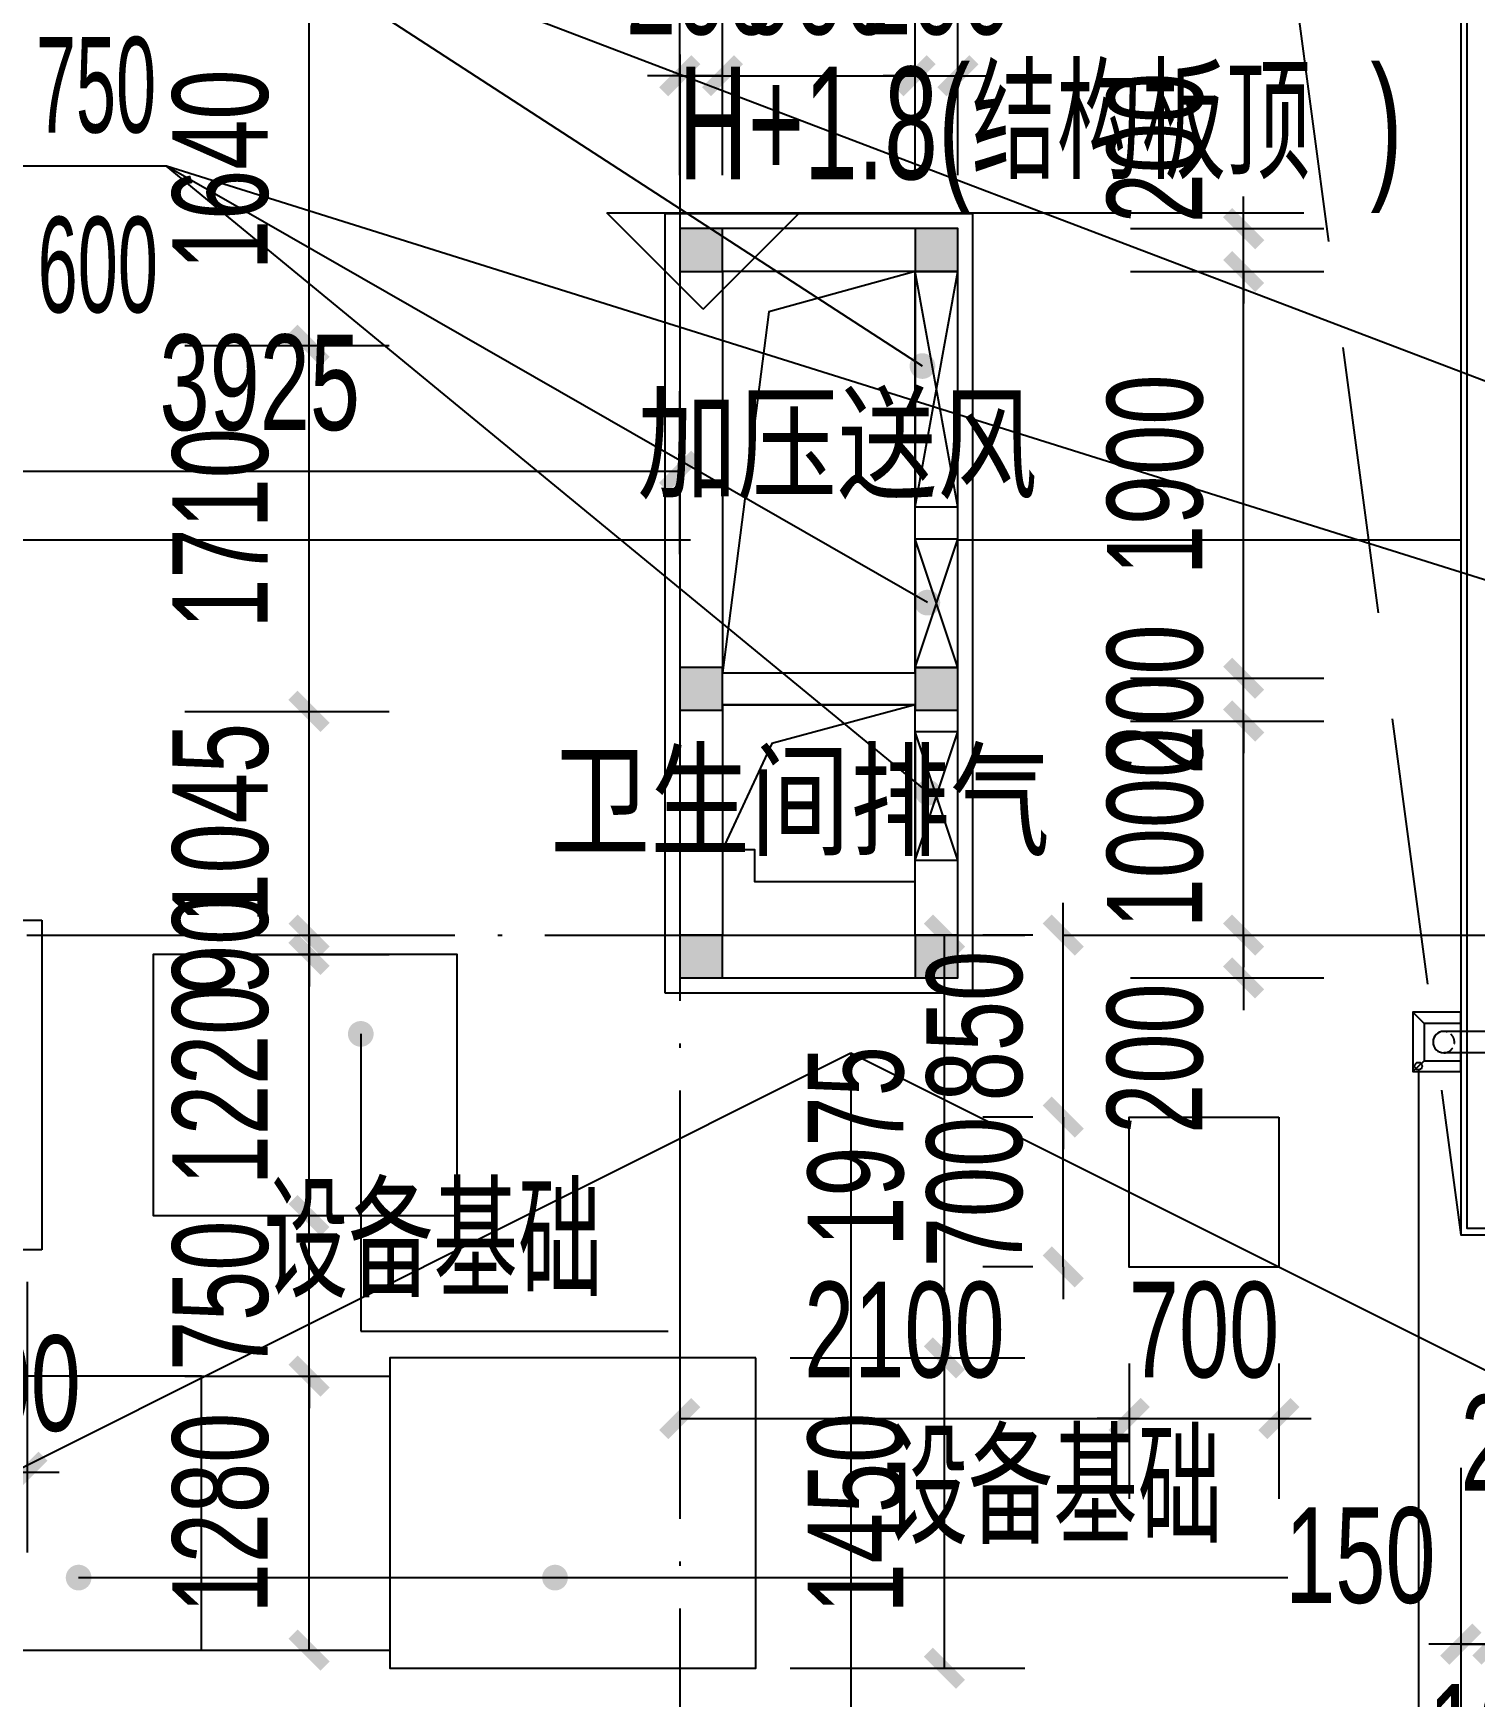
# Model space of a CAD drawing. Extents: x -409435 to 356702, y -107829 to 330904.
# Drawn here: x 29379 to 36115, y 271442 to 279213 of the extents above; entities that cross this region are included whole.
import ezdxf
from ezdxf.xclip import XClip

# ---------------------------------------------------------------- set-up
doc = ezdxf.new("R2010")
doc.units = 0
doc.header["$LTSCALE"] = 1000
doc.header["$MEASUREMENT"] = 0
doc.header["$XCLIPFRAME"] = 0
for name, pattern in [('104-14# 核心筒$0$DOTE', [2.42, 2, -0.2, 0.02, -0.2]), ('X-104 14#平面$0$$0$DASH', [0.35, 0.25, -0.1]), ('X-104 14#平面$0$DASH', [0.35, 0.25, -0.1])]:
    doc.linetypes.add(name, pattern=pattern)
for name, color, linetype in [('01-标注_尺寸', 124, 'Continuous'), ('01-标注_符号', 200, 'Continuous'), ('02-TEXT_标注', 130, 'Continuous'), ('104-14# 核心筒$0$A_AXIS-轴线', 36, '104-14# 核心筒$0$DOTE'), ('PUB_HATCH', 8, 'Continuous'), ('X-104 14#平面$0$01-标注_标高', 200, 'Continuous'), ('X-104 14#平面$0$02-TEXT_标注', 130, 'Continuous'), ('X-104 14#平面$0$A-C_玻璃幕墙', 140, 'Continuous'), ('X-104 14#平面$0$A-O_分水线', 127, 'Continuous'), ('X-104 14#平面$0$A-O_散水', 134, 'Continuous'), ('X-104 14#平面$0$A-SUR_保温', 222, 'Continuous'), ('X-104 14#平面$0$A-TECH_暖通', 6, 'Continuous'), ('X-104 14#平面$0$A_STR-砌块墙', 121, 'Continuous'), ('X-104 14#平面$0$A_STR-砼柱', 51, 'Continuous'), ('X-104 14#平面$0$DUCT-新风管立管', 3, 'Continuous'), ('X-104 14#平面$0$图例', 7, 'Continuous')]:
    doc.layers.add(name, color=color, linetype=linetype)
doc.styles.add('_TCH_DIM', font='ros.shx', dxfattribs={"width": 0.8, "height": 2, "bigfont": 'jd.shx'})
doc.styles.add('_TCH_DIM_T3', font='ros.shx', dxfattribs={"width": 0.705882, "bigfont": 'jd.shx'})
doc.styles.add('X-104 14#平面$0$_TCH_DIM', font='ros.shx', dxfattribs={"width": 0.8, "bigfont": 'jd.shx'})
doc.styles.add('X-104 14#平面$0$Standard', font='STXIHEI_0.TTF', dxfattribs={"width": 0.8})
doc.dimstyles.new('_TCH_ARCH&&150', dxfattribs={"dimtxt": 446.25, "dimasz": 150, "dimexe": 375, "dimexo": 450, "dimgap": 189.375, "dimtad": 1, "dimdec": 0, "dimzin": 0, "dimdsep": 46, "dimtxsty": '_TCH_DIM_T3', "dimblk": 'ARCHTICK', "dimcen": 0.09, "dimclrt": 7, "dimazin": 2, "dimtfac": 1, "dimtdec": 0, "dimtix": 1, "dimtmove": 2, "dimatfit": 3, "dimfxl": 0, "dimtolj": 1, "dimtzin": 0, "dimarcsym": 0})

# ---------------------------------------------------------------- blocks, each defined once
blk = doc.blocks.new('104-14# 核心筒')
at = {"layer": '104-14# 核心筒$0$A_AXIS-轴线'}
for p, q in [((32400, 317833.6), (32400, 259754.9)), ((-9370.1, 275000), (120259.9, 275000))]:
    blk.add_line(p, q, dxfattribs=at)
blk = doc.blocks.new('X-104 14#平面$0$0000')
for p, q in [((-12925, 7816.9), (-8950, 7816.9)), ((-7700, 7816.9), (-5350, 7816.9)), ((-17100, 971.2), (-8200, 5421.2)), ((-8200, 5421.2), (700, 971.2))]:
    blk.add_line(p, q)
blk.add_lwpolyline([(-8200, 5421.2), (-8200, 56.9)])
blk = doc.blocks.new('X-104 14#平面$0$A$C6C68079C')
at = {"layer": 'X-104 14#平面$0$图例'}
for p, q in [((91.3, 87.2), (145.1, 140.7)), ((91.3, -87.2), (145.1, -137.1))]:
    blk.add_line(p, q, dxfattribs=at)
for points in [[(-80, -137.1), (-80, 140.7), (145.1, 140.7), (145.1, -137.1)], [(-80, -87.2), (-80, 87.2), (91.3, 87.2), (91.3, -87.2)]]:
    blk.add_lwpolyline(points, close=True, dxfattribs=at)
blk = doc.blocks.new('*U421')
blk.add_lwpolyline([(200, 0), (200, 600), (0, 600), (0, 0), (200, 0), (0, 600), (0, 0), (200, 600)])
blk = doc.blocks.new('*U431')
blk.add_lwpolyline([(200, 0), (200, 1100), (0, 1100), (0, 0), (200, 0), (0, 1100), (0, 0), (200, 1100)])
blk = doc.blocks.new('_FZH')
blk.add_lwpolyline([(-0.5, -0.5), (0.5, -0.5), (0.5, 0.5), (-0.5, 0.5)], close=True)
at = {"layer": 'PUB_HATCH'}
blk.add_solid([(-0.5, -0.5), (0.5, -0.5), (-0.5, 0.5), (0.5, 0.5)], dxfattribs=at)
blk = doc.blocks.new('X-104 14#平面')
at = {"layer": 'X-104 14#平面$0$01-标注_标高'}
for p, q in [((32509.8, 277923.6), (32059.8, 278373.6)), ((32059.8, 278373.6), (35315.8, 278373.6)), ((32509.8, 277923.6), (32959.8, 278373.6))]:
    blk.add_line(p, q, dxfattribs=at)
at = {"layer": 'X-104 14#平面$0$02-TEXT_标注', "linetype": 'X-104 14#平面$0$DASH', "ltscale": 5}
blk.add_lwpolyline([(32957.5, 296825.9), (36050, 273600)], dxfattribs=at)
at = {"layer": 'X-104 14#平面$0$A-C_玻璃幕墙'}
blk.add_lwpolyline([(40530, 273850), (40500, 273850), (40500, 273600), (41850, 273600), (41850, 281450), (36050, 281450), (36050, 273600), (37300, 273600), (37300, 273850), (37270, 273850), (37270, 273630), (36080, 273630), (36080, 281420), (41820, 281420), (41820, 273630), (40530, 273630)], close=True, dxfattribs=at)
at = {"layer": 'X-104 14#平面$0$A-O_分水线'}
for p, q in [((36600, 274550), (35970, 274550)), ((36600, 274450), (35970, 274450))]:
    blk.add_line(p, q, dxfattribs=at)
blk.add_arc((35970, 274500), 50, 90, 270, dxfattribs=at)
at = {"layer": 'X-104 14#平面$0$A-O_分水线', "linetype": 'X-104 14#平面$0$$0$DASH', "ltscale": 0.2}
blk.add_arc((35970, 274500), 50, 270, 90, dxfattribs=at)
at = {"layer": 'X-104 14#平面$0$A-O_散水'}
for points in [[(31360, 273690), (31360, 274910), (29940, 274910), (29940, 273690)], [(35200.1, 274149), (35200.1, 273448.9), (34500, 273448.9), (34500, 274149)], [(32755, 273025), (31045, 273025), (31045, 271575), (32755, 271575)], [(30165, 271660), (30165, 272940), (28655, 272940), (28655, 271660)]]:
    blk.add_lwpolyline(points, close=True, dxfattribs=at)
at = {"layer": 'X-104 14#平面$0$A-SUR_保温'}
for p, q in [((33770, 278370), (32330, 278370)), ((32330, 278370), (32330, 276125)), ((33770, 276125), (33770, 278370)), ((32330, 276125), (32330, 274730)), ((33770, 274730), (33770, 276125)), ((26445.3, 275070), (29420, 275070)), ((29420, 275070), (29420, 273530)), ((32330, 274730), (33770, 274730)), ((29420, 273530), (26445.3, 273530))]:
    blk.add_line(p, q, dxfattribs=at)
at = {"layer": 'X-104 14#平面$0$A_STR-砌块墙'}
for p, q in [((33500, 278300), (32600, 278300)), ((32400, 278100), (32400, 276250)), ((33500, 278100), (32600, 278100)), ((32600, 278100), (32600, 276250)), ((33500, 276250), (33500, 278100)), ((33700, 276250), (33700, 278100)), ((32600, 276225), (33500, 276225)), ((32400, 276050), (32400, 275000)), ((32600, 276075), (33500, 276075)), ((32600, 276050), (32600, 275000)), ((33500, 275000), (33500, 276050)), ((33700, 275000), (33700, 276050)), ((32600, 275000), (33500, 275000)), ((32600, 274800), (33500, 274800))]:
    blk.add_line(p, q, dxfattribs=at)
at = {"layer": 'X-104 14#平面$0$DUCT-新风管立管'}
for points in [[(33500, 278100), (32600, 278100), (32600, 276225), (33500, 276225), (33500, 278100), (32816.4, 277911), (32600, 276225)], [(33500, 276075), (32600, 276075), (32600, 275400), (32750, 275400), (32750, 275250), (33500, 275250), (33500, 276075), (32829.9, 275895.4), (32600, 275400)]]:
    blk.add_lwpolyline(points, dxfattribs=at)
ref = blk.add_blockref('104-14# 核心筒', (0, 0))
XClip(ref).set_block_clipping_path([(-38664.3623821461, -25500), (139216.5485069363, 330900)])
at = {"color": 5, "xscale": -1}
blk.add_blockref('X-104 14#平面$0$A$C6C68079C', (35970, 274500), dxfattribs=at)
at = {"layer": 'X-104 14#平面$0$A-O_分水线'}
blk.add_blockref('X-104 14#平面$0$0000', (41400, 269028.8), dxfattribs=at)
at = {"layer": 'X-104 14#平面$0$A-TECH_暖通'}
for name, p in [('*U431', (33500, 277000)), ('*U421', (33500, 276250)), ('*U421', (33500, 275350))]:
    blk.add_blockref(name, p, dxfattribs=at)
at = {"layer": 'X-104 14#平面$0$A_STR-砼柱', "xscale": 200, "yscale": 200, "zscale": 200}
for p in [(32500, 278200, 3000), (33600, 278200, 3000), (32500, 276150, 3000), (33600, 276150, 3000), (32500, 274900, 3000), (33600, 274900, 3000)]:
    blk.add_blockref('_FZH', p, dxfattribs=at)
at = {"layer": 'X-104 14#平面$0$02-TEXT_标注'}
for s, height, style, width, p in [('H+1.8', 525, 'X-104 14#平面$0$_TCH_DIM', 0.64, (32394.2, 278531.1)), ('(', 525, 'X-104 14#平面$0$_TCH_DIM', 0.64, (33608.4, 278531.1)), ('结构板顶', 520.93, 'X-104 14#平面$0$_TCH_DIM', 0.8, (33765.2, 278531.1)), (')', 525, 'X-104 14#平面$0$_TCH_DIM', 0.64, (35627.5, 278531.1)), ('加压送风', 428.14, 'X-104 14#平面$0$Standard', 0.8, (32201.7, 277082.3)), ('卫生间排气', 428.14, 'X-104 14#平面$0$Standard', 0.8, (31794.9, 275415.7))]:
    blk.add_text(s, height=height, dxfattribs=dict(at, style=style, width=width)).set_placement(p)
blk = doc.blocks.new('_ArchTick')
at = {"color": 0, "linetype": 'ByBlock', "const_width": 0.4}
blk.add_lwpolyline([(-0.5, -0.5), (0.5, 0.5)], dxfattribs=at)
blk = doc.blocks.new('*D839')
at = {"layer": '01-标注_尺寸', "color": 0, "lineweight": -2, "transparency": 16777216}
for p, q in [((36300, 272511.5), (36300, 271312.9)), ((36500, 272511.5), (36500, 271312.9)), ((36300, 271687.9), (36150, 271687.9)), ((36300, 271687.9), (36500, 271687.9)), ((36500, 271687.9), (36650, 271687.9))]:
    blk.add_line(p, q, dxfattribs=at)
at = {"layer": 'Defpoints', "color": 0, "transparency": 16777216}
for p in [(36300, 272961.5), (36500, 272961.5), (36500, 271687.9)]:
    blk.add_point(p, dxfattribs=at)
at = {"layer": '01-标注_尺寸', "color": 0, "lineweight": -2, "transparency": 16777216, "xscale": 150, "yscale": 150, "zscale": 150}
blk.add_blockref('_ArchTick', (36300, 271687.9), dxfattribs=at)
at = {"layer": '01-标注_尺寸', "color": 0, "lineweight": -2, "transparency": 16777216, "xscale": 150, "yscale": 150, "zscale": 150, "rotation": 180}
blk.add_blockref('_ArchTick', (36500, 271687.9), dxfattribs=at)
at = {"layer": '01-标注_尺寸', "color": 7, "transparency": 16777216, "insert": (36400, 272625.4), "char_height": 446.25, "attachment_point": 5, "style": '_TCH_DIM_T3'}
blk.add_mtext('\\A1;200', dxfattribs=at)
blk = doc.blocks.new('*D840')
at = {"layer": '01-标注_尺寸', "color": 0, "lineweight": -2, "transparency": 16777216}
for p, q in [((36200, 272511.5), (36200, 271312.9)), ((36300, 272511.5), (36300, 271312.9)), ((36200, 271687.9), (36050, 271687.9)), ((36200, 271687.9), (36300, 271687.9)), ((36300, 271687.9), (36450, 271687.9))]:
    blk.add_line(p, q, dxfattribs=at)
at = {"layer": 'Defpoints', "color": 0, "transparency": 16777216}
for p in [(36200, 272961.5), (36300, 272961.5), (36300, 271687.9)]:
    blk.add_point(p, dxfattribs=at)
at = {"layer": '01-标注_尺寸', "color": 0, "lineweight": -2, "transparency": 16777216, "xscale": 150, "yscale": 150, "zscale": 150}
blk.add_blockref('_ArchTick', (36200, 271687.9), dxfattribs=at)
at = {"layer": '01-标注_尺寸', "color": 0, "lineweight": -2, "transparency": 16777216, "xscale": 150, "yscale": 150, "zscale": 150, "rotation": 180}
blk.add_blockref('_ArchTick', (36300, 271687.9), dxfattribs=at)
at = {"layer": '01-标注_尺寸', "color": 7, "transparency": 16777216, "insert": (36250, 271275.4), "char_height": 446.25, "attachment_point": 5, "style": '_TCH_DIM_T3'}
blk.add_mtext('\\A1;100', dxfattribs=at)
blk = doc.blocks.new('*D841')
at = {"layer": '01-标注_尺寸', "color": 0, "lineweight": -2, "transparency": 16777216}
for p, q in [((36050, 272511.5), (36050, 271312.9)), ((36200, 272511.5), (36200, 271312.9)), ((36050, 271687.9), (35900, 271687.9)), ((36050, 271687.9), (36200, 271687.9)), ((36200, 271687.9), (36350, 271687.9))]:
    blk.add_line(p, q, dxfattribs=at)
at = {"layer": 'Defpoints', "color": 0, "transparency": 16777216}
for p in [(36050, 272961.5), (36200, 272961.5), (36200, 271687.9)]:
    blk.add_point(p, dxfattribs=at)
at = {"layer": '01-标注_尺寸', "color": 0, "lineweight": -2, "transparency": 16777216, "xscale": 150, "yscale": 150, "zscale": 150}
blk.add_blockref('_ArchTick', (36050, 271687.9), dxfattribs=at)
at = {"layer": '01-标注_尺寸', "color": 0, "lineweight": -2, "transparency": 16777216, "xscale": 150, "yscale": 150, "zscale": 150, "rotation": 180}
blk.add_blockref('_ArchTick', (36200, 271687.9), dxfattribs=at)
at = {"layer": '01-标注_尺寸', "color": 7, "transparency": 16777216, "insert": (35580.2, 272100.4), "char_height": 446.25, "attachment_point": 5, "style": '_TCH_DIM_T3'}
blk.add_mtext('\\A1;150', dxfattribs=at)
blk = doc.blocks.new('*D924')
at = {"layer": '01-标注_尺寸', "color": 0, "lineweight": -2, "transparency": 16777216}
for p, q in [((29150, 273379.7), (29150, 272116.4)), ((29350, 273379.7), (29350, 272116.4)), ((29150, 272491.4), (29000, 272491.4)), ((29150, 272491.4), (29350, 272491.4)), ((29350, 272491.4), (29500, 272491.4))]:
    blk.add_line(p, q, dxfattribs=at)
at = {"layer": 'Defpoints', "color": 0, "transparency": 16777216}
for p in [(29150, 273829.7), (29350, 273829.7), (29350, 272491.4)]:
    blk.add_point(p, dxfattribs=at)
at = {"layer": '01-标注_尺寸', "color": 0, "lineweight": -2, "transparency": 16777216, "xscale": 150, "yscale": 150, "zscale": 150}
blk.add_blockref('_ArchTick', (29150, 272491.4), dxfattribs=at)
at = {"layer": '01-标注_尺寸', "color": 0, "lineweight": -2, "transparency": 16777216, "xscale": 150, "yscale": 150, "zscale": 150, "rotation": 180}
blk.add_blockref('_ArchTick', (29350, 272491.4), dxfattribs=at)
at = {"layer": '01-标注_尺寸', "color": 7, "transparency": 16777216, "insert": (29250, 272903.9), "char_height": 446.25, "attachment_point": 5, "style": '_TCH_DIM_T3'}
blk.add_mtext('\\A1;200', dxfattribs=at)
blk = doc.blocks.new('*D936')
at = {"layer": '01-标注_尺寸', "color": 0, "lineweight": -2, "transparency": 16777216}
for p, q in [((35035, 278300), (35035, 278450)), ((34505.6, 278300), (35410, 278300)), ((35035, 278100), (35035, 278300)), ((34505.6, 278100), (35410, 278100)), ((35035, 278100), (35035, 277950))]:
    blk.add_line(p, q, dxfattribs=at)
at = {"layer": 'Defpoints', "color": 0, "transparency": 16777216}
for p in [(34055.6, 278300), (35035, 278300), (34055.6, 278100)]:
    blk.add_point(p, dxfattribs=at)
at = {"layer": '01-标注_尺寸', "color": 0, "lineweight": -2, "transparency": 16777216, "xscale": 150, "yscale": 150, "zscale": 150}
for p, rotation in [((35035, 278300), 270), ((35035, 278100), 90)]:
    blk.add_blockref('_ArchTick', p, dxfattribs=dict(at, rotation=rotation))
at = {"layer": '01-标注_尺寸', "color": 7, "transparency": 16777216, "insert": (34622.5, 278676.8), "char_height": 446.25, "attachment_point": 5, "rotation": 90, "style": '_TCH_DIM_T3'}
blk.add_mtext('\\A1;200', dxfattribs=at)
blk = doc.blocks.new('*D937')
at = {"layer": '01-标注_尺寸', "color": 0, "lineweight": -2, "transparency": 16777216}
for p, q in [((34505.6, 278100), (35410, 278100)), ((35035, 276200), (35035, 278100)), ((34505.6, 276200), (35410, 276200))]:
    blk.add_line(p, q, dxfattribs=at)
at = {"layer": 'Defpoints', "color": 0, "transparency": 16777216}
for p in [(34055.6, 278100), (35035, 278100), (34055.6, 276200)]:
    blk.add_point(p, dxfattribs=at)
at = {"layer": '01-标注_尺寸', "color": 0, "lineweight": -2, "transparency": 16777216, "xscale": 150, "yscale": 150, "zscale": 150}
for p, rotation in [((35035, 278100), 90), ((35035, 276200), 270)]:
    blk.add_blockref('_ArchTick', p, dxfattribs=dict(at, rotation=rotation))
at = {"layer": '01-标注_尺寸', "color": 7, "transparency": 16777216, "insert": (34622.5, 277150), "char_height": 446.25, "attachment_point": 5, "rotation": 90, "style": '_TCH_DIM_T3'}
blk.add_mtext('\\A1;1900', dxfattribs=at)
blk = doc.blocks.new('*D938')
at = {"layer": '01-标注_尺寸', "color": 0, "lineweight": -2, "transparency": 16777216}
for p, q in [((35035, 276200), (35035, 276350)), ((34505.6, 276200), (35410, 276200)), ((35035, 276000), (35035, 276200)), ((34505.6, 276000), (35410, 276000)), ((35035, 276000), (35035, 275850))]:
    blk.add_line(p, q, dxfattribs=at)
at = {"layer": 'Defpoints', "color": 0, "transparency": 16777216}
for p in [(34055.6, 276200), (35035, 276200), (34055.6, 276000)]:
    blk.add_point(p, dxfattribs=at)
at = {"layer": '01-标注_尺寸', "color": 0, "lineweight": -2, "transparency": 16777216, "xscale": 150, "yscale": 150, "zscale": 150}
for p, rotation in [((35035, 276200), 270), ((35035, 276000), 90)]:
    blk.add_blockref('_ArchTick', p, dxfattribs=dict(at, rotation=rotation))
at = {"layer": '01-标注_尺寸', "color": 7, "transparency": 16777216, "insert": (34622.5, 276100), "char_height": 446.25, "attachment_point": 5, "rotation": 90, "style": '_TCH_DIM_T3'}
blk.add_mtext('\\A1;200', dxfattribs=at)
blk = doc.blocks.new('*D939')
at = {"layer": '01-标注_尺寸', "color": 0, "lineweight": -2, "transparency": 16777216}
for p, q in [((35035, 276000), (35035, 276150)), ((34505.6, 276000), (35410, 276000)), ((35035, 275000), (35035, 276000)), ((34505.6, 275000), (35410, 275000)), ((35035, 275000), (35035, 274850))]:
    blk.add_line(p, q, dxfattribs=at)
at = {"layer": 'Defpoints', "color": 0, "transparency": 16777216}
for p in [(34055.6, 276000), (35035, 276000), (34055.6, 275000)]:
    blk.add_point(p, dxfattribs=at)
at = {"layer": '01-标注_尺寸', "color": 0, "lineweight": -2, "transparency": 16777216, "xscale": 150, "yscale": 150, "zscale": 150}
for p, rotation in [((35035, 276000), 270), ((35035, 275000), 90)]:
    blk.add_blockref('_ArchTick', p, dxfattribs=dict(at, rotation=rotation))
at = {"layer": '01-标注_尺寸', "color": 7, "transparency": 16777216, "insert": (34622.5, 275500), "char_height": 446.25, "attachment_point": 5, "rotation": 90, "style": '_TCH_DIM_T3'}
blk.add_mtext('\\A1;1000', dxfattribs=at)
blk = doc.blocks.new('*D940')
at = {"layer": '01-标注_尺寸', "color": 0, "lineweight": -2, "transparency": 16777216}
for p, q in [((35035, 275000), (35035, 275150)), ((34505.6, 275000), (35410, 275000)), ((35035, 274800), (35035, 275000)), ((34505.6, 274800), (35410, 274800)), ((35035, 274800), (35035, 274650))]:
    blk.add_line(p, q, dxfattribs=at)
at = {"layer": 'Defpoints', "color": 0, "transparency": 16777216}
for p in [(34055.6, 275000), (35035, 275000), (34055.6, 274800)]:
    blk.add_point(p, dxfattribs=at)
at = {"layer": '01-标注_尺寸', "color": 0, "lineweight": -2, "transparency": 16777216, "xscale": 150, "yscale": 150, "zscale": 150}
for p, rotation in [((35035, 275000), 270), ((35035, 274800), 90)]:
    blk.add_blockref('_ArchTick', p, dxfattribs=dict(at, rotation=rotation))
at = {"layer": '01-标注_尺寸', "color": 7, "transparency": 16777216, "insert": (34622.5, 274423.2), "char_height": 446.25, "attachment_point": 5, "rotation": 90, "style": '_TCH_DIM_T3'}
blk.add_mtext('\\A1;200', dxfattribs=at)
blk = doc.blocks.new('*D1962')
at = {"layer": '01-标注_尺寸', "color": 0, "lineweight": -2, "transparency": 16777216}
for p, q in [((30087.3, 272940), (31042.8, 272940)), ((30667.8, 271660), (30667.8, 272940)), ((30087.3, 271660), (31042.8, 271660))]:
    blk.add_line(p, q, dxfattribs=at)
at = {"layer": 'Defpoints', "color": 0, "transparency": 16777216}
for p in [(29637.3, 272940), (30667.8, 272940), (29637.3, 271660)]:
    blk.add_point(p, dxfattribs=at)
at = {"layer": '01-标注_尺寸', "color": 0, "lineweight": -2, "transparency": 16777216, "xscale": 150, "yscale": 150, "zscale": 150}
for p, rotation in [((30667.8, 272940), 90), ((30667.8, 271660), 270)]:
    blk.add_blockref('_ArchTick', p, dxfattribs=dict(at, rotation=rotation))
at = {"layer": '01-标注_尺寸', "color": 7, "transparency": 16777216, "insert": (30255.3, 272300), "char_height": 446.25, "attachment_point": 5, "rotation": 90, "style": '_TCH_DIM_T3'}
blk.add_mtext('\\A1;1280', dxfattribs=at)
blk = doc.blocks.new('*D1963')
at = {"layer": '01-标注_尺寸', "color": 0, "lineweight": -2, "transparency": 16777216}
for p, q in [((30667.8, 273690), (30667.8, 273840)), ((30087.3, 273690), (31042.8, 273690)), ((30667.8, 272940), (30667.8, 273690)), ((30087.3, 272940), (31042.8, 272940)), ((30667.8, 272940), (30667.8, 272790))]:
    blk.add_line(p, q, dxfattribs=at)
at = {"layer": 'Defpoints', "color": 0, "transparency": 16777216}
for p in [(29637.3, 273690), (30667.8, 273690), (29637.3, 272940)]:
    blk.add_point(p, dxfattribs=at)
at = {"layer": '01-标注_尺寸', "color": 0, "lineweight": -2, "transparency": 16777216, "xscale": 150, "yscale": 150, "zscale": 150}
for p, rotation in [((30667.8, 273690), 270), ((30667.8, 272940), 90)]:
    blk.add_blockref('_ArchTick', p, dxfattribs=dict(at, rotation=rotation))
at = {"layer": '01-标注_尺寸', "color": 7, "transparency": 16777216, "insert": (30255.3, 273315), "char_height": 446.25, "attachment_point": 5, "rotation": 90, "style": '_TCH_DIM_T3'}
blk.add_mtext('\\A1;750', dxfattribs=at)
blk = doc.blocks.new('*D1964')
at = {"layer": '01-标注_尺寸', "color": 0, "lineweight": -2, "transparency": 16777216}
for p, q in [((30087.3, 274910), (31042.8, 274910)), ((30667.8, 273690), (30667.8, 274910)), ((30087.3, 273690), (31042.8, 273690))]:
    blk.add_line(p, q, dxfattribs=at)
at = {"layer": 'Defpoints', "color": 0, "transparency": 16777216}
for p in [(29637.3, 274910), (30667.8, 274910), (29637.3, 273690)]:
    blk.add_point(p, dxfattribs=at)
at = {"layer": '01-标注_尺寸', "color": 0, "lineweight": -2, "transparency": 16777216, "xscale": 150, "yscale": 150, "zscale": 150}
for p, rotation in [((30667.8, 274910), 90), ((30667.8, 273690), 270)]:
    blk.add_blockref('_ArchTick', p, dxfattribs=dict(at, rotation=rotation))
at = {"layer": '01-标注_尺寸', "color": 7, "transparency": 16777216, "insert": (30255.3, 274300), "char_height": 446.25, "attachment_point": 5, "rotation": 90, "style": '_TCH_DIM_T3'}
blk.add_mtext('\\A1;1220', dxfattribs=at)
blk = doc.blocks.new('*D1965')
at = {"layer": '01-标注_尺寸', "color": 0, "lineweight": -2, "transparency": 16777216}
for p, q in [((30667.8, 275000), (30667.8, 275150)), ((30087.3, 275000), (31042.8, 275000)), ((30667.8, 274910), (30667.8, 275000)), ((30087.3, 274910), (31042.8, 274910)), ((30667.8, 274910), (30667.8, 274760))]:
    blk.add_line(p, q, dxfattribs=at)
at = {"layer": 'Defpoints', "color": 0, "transparency": 16777216}
for p in [(29637.3, 275000), (30667.8, 275000), (29637.3, 274910)]:
    blk.add_point(p, dxfattribs=at)
at = {"layer": '01-标注_尺寸', "color": 0, "lineweight": -2, "transparency": 16777216, "xscale": 150, "yscale": 150, "zscale": 150}
for p, rotation in [((30667.8, 275000), 270), ((30667.8, 274910), 90)]:
    blk.add_blockref('_ArchTick', p, dxfattribs=dict(at, rotation=rotation))
at = {"layer": '01-标注_尺寸', "color": 7, "transparency": 16777216, "insert": (30255.3, 274955), "char_height": 446.25, "attachment_point": 5, "rotation": 90, "style": '_TCH_DIM_T3'}
blk.add_mtext('\\A1;90', dxfattribs=at)
blk = doc.blocks.new('*D1966')
at = {"layer": '01-标注_尺寸', "color": 0, "lineweight": -2, "transparency": 16777216}
for p, q in [((30667.8, 276045), (30667.8, 276195)), ((30087.3, 276045), (31042.8, 276045)), ((30667.8, 275000), (30667.8, 276045)), ((30087.3, 275000), (31042.8, 275000)), ((30667.8, 275000), (30667.8, 274850))]:
    blk.add_line(p, q, dxfattribs=at)
at = {"layer": 'Defpoints', "color": 0, "transparency": 16777216}
for p in [(29637.3, 276045), (30667.8, 276045), (29637.3, 275000)]:
    blk.add_point(p, dxfattribs=at)
at = {"layer": '01-标注_尺寸', "color": 0, "lineweight": -2, "transparency": 16777216, "xscale": 150, "yscale": 150, "zscale": 150}
for p, rotation in [((30667.8, 276045), 270), ((30667.8, 275000), 90)]:
    blk.add_blockref('_ArchTick', p, dxfattribs=dict(at, rotation=rotation))
at = {"layer": '01-标注_尺寸', "color": 7, "transparency": 16777216, "insert": (30255.3, 275522.5), "char_height": 446.25, "attachment_point": 5, "rotation": 90, "style": '_TCH_DIM_T3'}
blk.add_mtext('\\A1;1045', dxfattribs=at)
blk = doc.blocks.new('*D1967')
at = {"layer": '01-标注_尺寸', "color": 0, "lineweight": -2, "transparency": 16777216}
for p, q in [((30087.3, 277755), (31042.8, 277755)), ((30667.8, 276045), (30667.8, 277755)), ((30087.3, 276045), (31042.8, 276045))]:
    blk.add_line(p, q, dxfattribs=at)
at = {"layer": 'Defpoints', "color": 0, "transparency": 16777216}
for p in [(29637.3, 277755), (30667.8, 277755), (29637.3, 276045)]:
    blk.add_point(p, dxfattribs=at)
at = {"layer": '01-标注_尺寸', "color": 0, "lineweight": -2, "transparency": 16777216, "xscale": 150, "yscale": 150, "zscale": 150}
for p, rotation in [((30667.8, 277755), 90), ((30667.8, 276045), 270)]:
    blk.add_blockref('_ArchTick', p, dxfattribs=dict(at, rotation=rotation))
at = {"layer": '01-标注_尺寸', "color": 7, "transparency": 16777216, "insert": (30255.3, 276900), "char_height": 446.25, "attachment_point": 5, "rotation": 90, "style": '_TCH_DIM_T3'}
blk.add_mtext('\\A1;1710', dxfattribs=at)
blk = doc.blocks.new('*D1968')
at = {"layer": '01-标注_尺寸', "color": 0, "lineweight": -2, "transparency": 16777216}
for p, q in [((30087.3, 279395), (31042.8, 279395)), ((30667.8, 277755), (30667.8, 279395)), ((30087.3, 277755), (31042.8, 277755))]:
    blk.add_line(p, q, dxfattribs=at)
at = {"layer": 'Defpoints', "color": 0, "transparency": 16777216}
for p in [(29637.3, 279395), (30667.8, 279395), (29637.3, 277755)]:
    blk.add_point(p, dxfattribs=at)
at = {"layer": '01-标注_尺寸', "color": 0, "lineweight": -2, "transparency": 16777216, "xscale": 150, "yscale": 150, "zscale": 150}
for p, rotation in [((30667.8, 279395), 90), ((30667.8, 277755), 270)]:
    blk.add_blockref('_ArchTick', p, dxfattribs=dict(at, rotation=rotation))
at = {"layer": '01-标注_尺寸', "color": 7, "transparency": 16777216, "insert": (30255.3, 278575), "char_height": 446.25, "attachment_point": 5, "rotation": 90, "style": '_TCH_DIM_T3'}
blk.add_mtext('\\A1;1640', dxfattribs=at)
blk = doc.blocks.new('*D1977')
at = {"layer": '01-标注_尺寸', "color": 0, "lineweight": -2, "transparency": 16777216}
for p, q in [((28475, 276779.6), (28475, 277541.6)), ((32400, 276779.6), (32400, 277541.6)), ((28475, 277166.6), (32400, 277166.6))]:
    blk.add_line(p, q, dxfattribs=at)
at = {"layer": 'Defpoints', "color": 0, "transparency": 16777216}
for p in [(32400, 277166.6), (28475, 276329.6), (32400, 276329.6)]:
    blk.add_point(p, dxfattribs=at)
at = {"layer": '01-标注_尺寸', "color": 0, "lineweight": -2, "transparency": 16777216, "xscale": 150, "yscale": 150, "zscale": 150, "rotation": 180}
blk.add_blockref('_ArchTick', (28475, 277166.6), dxfattribs=at)
at = {"layer": '01-标注_尺寸', "color": 0, "lineweight": -2, "transparency": 16777216, "xscale": 150, "yscale": 150, "zscale": 150}
blk.add_blockref('_ArchTick', (32400, 277166.6), dxfattribs=at)
at = {"layer": '01-标注_尺寸', "color": 7, "transparency": 16777216, "insert": (30437.5, 277579.1), "char_height": 446.25, "attachment_point": 5, "style": '_TCH_DIM_T3'}
blk.add_mtext('\\A1;3925', dxfattribs=at)
blk = doc.blocks.new('*D1992')
at = {"layer": '01-标注_尺寸', "color": 0, "lineweight": -2, "transparency": 16777216}
for p, q in [((32916.4, 273025), (34012.1, 273025)), ((33637.1, 271575), (33637.1, 273025)), ((32916.4, 271575), (34012.1, 271575))]:
    blk.add_line(p, q, dxfattribs=at)
at = {"layer": 'Defpoints', "color": 0, "transparency": 16777216}
for p in [(32466.4, 273025), (33637.1, 273025), (32466.4, 271575)]:
    blk.add_point(p, dxfattribs=at)
at = {"layer": '01-标注_尺寸', "color": 0, "lineweight": -2, "transparency": 16777216, "xscale": 150, "yscale": 150, "zscale": 150}
for p, rotation in [((33637.1, 273025), 90), ((33637.1, 271575), 270)]:
    blk.add_blockref('_ArchTick', p, dxfattribs=dict(at, rotation=rotation))
at = {"layer": '01-标注_尺寸', "color": 7, "transparency": 16777216, "insert": (33224.6, 272300), "char_height": 446.25, "attachment_point": 5, "rotation": 90, "style": '_TCH_DIM_T3'}
blk.add_mtext('\\A1;1450', dxfattribs=at)
blk = doc.blocks.new('*D1993')
at = {"layer": '01-标注_尺寸', "color": 0, "lineweight": -2, "transparency": 16777216}
for p, q in [((32916.4, 275000), (34012.1, 275000)), ((33637.1, 273025), (33637.1, 275000)), ((32916.4, 273025), (34012.1, 273025))]:
    blk.add_line(p, q, dxfattribs=at)
at = {"layer": 'Defpoints', "color": 0, "transparency": 16777216}
for p in [(32466.4, 275000), (33637.1, 275000), (32466.4, 273025)]:
    blk.add_point(p, dxfattribs=at)
at = {"layer": '01-标注_尺寸', "color": 0, "lineweight": -2, "transparency": 16777216, "xscale": 150, "yscale": 150, "zscale": 150}
for p, rotation in [((33637.1, 275000), 90), ((33637.1, 273025), 270)]:
    blk.add_blockref('_ArchTick', p, dxfattribs=dict(at, rotation=rotation))
at = {"layer": '01-标注_尺寸', "color": 7, "transparency": 16777216, "insert": (33224.6, 274012.5), "char_height": 446.25, "attachment_point": 5, "rotation": 90, "style": '_TCH_DIM_T3'}
blk.add_mtext('\\A1;1975', dxfattribs=at)
blk = doc.blocks.new('*D1994')
at = {"layer": '01-标注_尺寸', "color": 0, "lineweight": -2, "transparency": 16777216}
for p, q in [((32400, 278550), (32400, 279389.5)), ((32600, 278550), (32600, 279389.5)), ((32400, 279014.5), (32250, 279014.5)), ((32400, 279014.5), (32600, 279014.5)), ((32600, 279014.5), (32750, 279014.5))]:
    blk.add_line(p, q, dxfattribs=at)
at = {"layer": 'Defpoints', "color": 0, "transparency": 16777216}
for p in [(32600, 279014.5), (32400, 278100), (32600, 278100)]:
    blk.add_point(p, dxfattribs=at)
at = {"layer": '01-标注_尺寸', "color": 0, "lineweight": -2, "transparency": 16777216, "xscale": 150, "yscale": 150, "zscale": 150}
blk.add_blockref('_ArchTick', (32400, 279014.5), dxfattribs=at)
at = {"layer": '01-标注_尺寸', "color": 0, "lineweight": -2, "transparency": 16777216, "xscale": 150, "yscale": 150, "zscale": 150, "rotation": 180}
blk.add_blockref('_ArchTick', (32600, 279014.5), dxfattribs=at)
at = {"layer": '01-标注_尺寸', "color": 7, "transparency": 16777216, "insert": (32500, 279427), "char_height": 446.25, "attachment_point": 5, "style": '_TCH_DIM_T3'}
blk.add_mtext('\\A1;200', dxfattribs=at)
blk = doc.blocks.new('*D1995')
at = {"layer": '01-标注_尺寸', "color": 0, "lineweight": -2, "transparency": 16777216}
for p, q in [((32600, 278550), (32600, 279389.5)), ((33500, 278550), (33500, 279389.5)), ((32600, 279014.5), (32450, 279014.5)), ((32600, 279014.5), (33500, 279014.5)), ((33500, 279014.5), (33650, 279014.5))]:
    blk.add_line(p, q, dxfattribs=at)
at = {"layer": 'Defpoints', "color": 0, "transparency": 16777216}
for p in [(33500, 279014.5), (32600, 278100), (33500, 278100)]:
    blk.add_point(p, dxfattribs=at)
at = {"layer": '01-标注_尺寸', "color": 0, "lineweight": -2, "transparency": 16777216, "xscale": 150, "yscale": 150, "zscale": 150}
blk.add_blockref('_ArchTick', (32600, 279014.5), dxfattribs=at)
at = {"layer": '01-标注_尺寸', "color": 0, "lineweight": -2, "transparency": 16777216, "xscale": 150, "yscale": 150, "zscale": 150, "rotation": 180}
blk.add_blockref('_ArchTick', (33500, 279014.5), dxfattribs=at)
at = {"layer": '01-标注_尺寸', "color": 7, "transparency": 16777216, "insert": (33050, 279427), "char_height": 446.25, "attachment_point": 5, "style": '_TCH_DIM_T3'}
blk.add_mtext('\\A1;900', dxfattribs=at)
blk = doc.blocks.new('*D1996')
at = {"layer": '01-标注_尺寸', "color": 0, "lineweight": -2, "transparency": 16777216}
for p, q in [((33500, 278550), (33500, 279389.5)), ((33700, 278550), (33700, 279389.5)), ((33500, 279014.5), (33350, 279014.5)), ((33500, 279014.5), (33700, 279014.5)), ((33700, 279014.5), (33850, 279014.5))]:
    blk.add_line(p, q, dxfattribs=at)
at = {"layer": 'Defpoints', "color": 0, "transparency": 16777216}
for p in [(33700, 279014.5), (33500, 278100), (33700, 278100)]:
    blk.add_point(p, dxfattribs=at)
at = {"layer": '01-标注_尺寸', "color": 0, "lineweight": -2, "transparency": 16777216, "xscale": 150, "yscale": 150, "zscale": 150}
blk.add_blockref('_ArchTick', (33500, 279014.5), dxfattribs=at)
at = {"layer": '01-标注_尺寸', "color": 0, "lineweight": -2, "transparency": 16777216, "xscale": 150, "yscale": 150, "zscale": 150, "rotation": 180}
blk.add_blockref('_ArchTick', (33700, 279014.5), dxfattribs=at)
at = {"layer": '01-标注_尺寸', "color": 7, "transparency": 16777216, "insert": (33600, 279427), "char_height": 446.25, "attachment_point": 5, "style": '_TCH_DIM_T3'}
blk.add_mtext('\\A1;200', dxfattribs=at)
blk = doc.blocks.new('*D2317')
at = {"layer": '01-标注_尺寸', "color": 0, "lineweight": -2, "transparency": 16777216}
for p, q in [((34191.9, 274150), (34191.9, 274300)), ((34050, 274150), (33816.9, 274150)), ((34191.9, 273450), (34191.9, 274150)), ((34050, 273450), (33816.9, 273450)), ((34191.9, 273450), (34191.9, 273300))]:
    blk.add_line(p, q, dxfattribs=at)
at = {"layer": 'Defpoints', "color": 0, "transparency": 16777216}
for p in [(34191.9, 274150), (34500, 274150), (34500, 273450)]:
    blk.add_point(p, dxfattribs=at)
at = {"layer": '01-标注_尺寸', "color": 0, "lineweight": -2, "transparency": 16777216, "xscale": 150, "yscale": 150, "zscale": 150}
for p, rotation in [((34191.9, 274150), 270), ((34191.9, 273450), 90)]:
    blk.add_blockref('_ArchTick', p, dxfattribs=dict(at, rotation=rotation))
at = {"layer": '01-标注_尺寸', "color": 7, "transparency": 16777216, "insert": (33779.4, 273800), "char_height": 446.25, "attachment_point": 5, "rotation": 90, "style": '_TCH_DIM_T3'}
blk.add_mtext('\\A1;700', dxfattribs=at)
blk = doc.blocks.new('*D2318')
at = {"layer": '01-标注_尺寸', "color": 0, "lineweight": -2, "transparency": 16777216}
for p, q in [((34191.9, 275000), (34191.9, 275150)), ((34050, 275000), (33816.9, 275000)), ((34191.9, 274150), (34191.9, 275000)), ((34050, 274150), (33816.9, 274150)), ((34191.9, 274150), (34191.9, 274000))]:
    blk.add_line(p, q, dxfattribs=at)
at = {"layer": 'Defpoints', "color": 0, "transparency": 16777216}
for p in [(34191.9, 275000), (34500, 275000), (34500, 274150)]:
    blk.add_point(p, dxfattribs=at)
at = {"layer": '01-标注_尺寸', "color": 0, "lineweight": -2, "transparency": 16777216, "xscale": 150, "yscale": 150, "zscale": 150}
for p, rotation in [((34191.9, 275000), 270), ((34191.9, 274150), 90)]:
    blk.add_blockref('_ArchTick', p, dxfattribs=dict(at, rotation=rotation))
at = {"layer": '01-标注_尺寸', "color": 7, "transparency": 16777216, "insert": (33779.4, 274575), "char_height": 446.25, "attachment_point": 5, "rotation": 90, "style": '_TCH_DIM_T3'}
blk.add_mtext('\\A1;850', dxfattribs=at)
blk = doc.blocks.new('*D2319')
at = {"layer": '01-标注_尺寸', "color": 0, "lineweight": -2, "transparency": 16777216}
for p, q in [((32400, 272998.9), (32400, 272366.6)), ((34500, 272998.9), (34500, 272366.6)), ((32400, 272741.6), (34500, 272741.6))]:
    blk.add_line(p, q, dxfattribs=at)
at = {"layer": 'Defpoints', "color": 0, "transparency": 16777216}
for p in [(32400, 273448.9), (34500, 273448.9), (34500, 272741.6)]:
    blk.add_point(p, dxfattribs=at)
at = {"layer": '01-标注_尺寸', "color": 0, "lineweight": -2, "transparency": 16777216, "xscale": 150, "yscale": 150, "zscale": 150, "rotation": 180}
blk.add_blockref('_ArchTick', (32400, 272741.6), dxfattribs=at)
at = {"layer": '01-标注_尺寸', "color": 0, "lineweight": -2, "transparency": 16777216, "xscale": 150, "yscale": 150, "zscale": 150}
blk.add_blockref('_ArchTick', (34500, 272741.6), dxfattribs=at)
at = {"layer": '01-标注_尺寸', "color": 7, "transparency": 16777216, "insert": (33450, 273154.1), "char_height": 446.25, "attachment_point": 5, "style": '_TCH_DIM_T3'}
blk.add_mtext('\\A1;2100', dxfattribs=at)
blk = doc.blocks.new('*D2320')
at = {"layer": '01-标注_尺寸', "color": 0, "lineweight": -2, "transparency": 16777216}
for p, q in [((34500, 272998.9), (34500, 272366.6)), ((35200.1, 272998.9), (35200.1, 272366.6)), ((34500, 272741.6), (34350, 272741.6)), ((34500, 272741.6), (35200.1, 272741.6)), ((35200.1, 272741.6), (35350.1, 272741.6))]:
    blk.add_line(p, q, dxfattribs=at)
at = {"layer": 'Defpoints', "color": 0, "transparency": 16777216}
for p in [(34500, 273448.9), (35200.1, 273448.9), (35200.1, 272741.6)]:
    blk.add_point(p, dxfattribs=at)
at = {"layer": '01-标注_尺寸', "color": 0, "lineweight": -2, "transparency": 16777216, "xscale": 150, "yscale": 150, "zscale": 150}
blk.add_blockref('_ArchTick', (34500, 272741.6), dxfattribs=at)
at = {"layer": '01-标注_尺寸', "color": 0, "lineweight": -2, "transparency": 16777216, "xscale": 150, "yscale": 150, "zscale": 150, "rotation": 180}
blk.add_blockref('_ArchTick', (35200.1, 272741.6), dxfattribs=at)
at = {"layer": '01-标注_尺寸', "color": 7, "transparency": 16777216, "insert": (34850, 273154.1), "char_height": 446.25, "attachment_point": 5, "style": '_TCH_DIM_T3'}
blk.add_mtext('\\A1;700', dxfattribs=at)

msp = doc.modelspace()

# ---------------------------------------------------------------- linework, layer by layer
at = {"layer": '01-标注_符号'}
for p, q in [((33534.1, 277658.3), (30058.7, 279912.3)), ((36312.2, 277530.8), (30058.7, 279912.3)), ((30002.2, 278591.7), (26865.5, 278591.7)), ((33560.5, 275665.5), (30002.2, 278591.7)), ((33557.1, 276553.1), (30002.2, 278591.7)), ((36363.3, 276595.1), (30002.2, 278591.7)), ((30909.7, 274538.5), (30909.7, 273150)), ((35851.8, 274370), (35851.8, 270008.1)), ((30909.7, 273150), (32345.8, 273150)), ((29591.2, 271998.7), (33605.5, 271998.7)), ((31817.3, 271998.7), (33605.5, 271998.7)), ((33605.5, 271998.7), (35242.1, 271998.7))]:
    msp.add_line(p, q, dxfattribs=at)
at = {"layer": '01-标注_符号', "const_width": 60}
for points in [[(33559.3, 277642, 1), (33509, 277674.6, 1)], [(33583.2, 276538.2, 1), (33531.1, 276568.1, 1)], [(33583.6, 275646.4, 1), (33537.3, 275684.5, 1)], [(30909.7, 274568.5, 1), (30909.7, 274508.5, 1)], [(29561.2, 271998.7, 1), (29621.2, 271998.7, 1)], [(31787.3, 271998.7, 1), (31847.3, 271998.7, 1)]]:
    msp.add_lwpolyline(points, format="xyb", close=True, dxfattribs=at)
at = {"layer": '01-标注_符号'}
msp.add_circle((35851.8, 274387.8), 17.8, dxfattribs=at)

# ---------------------------------------------------------------- block references
msp.add_blockref('X-104 14#平面', (0, 0))

# ---------------------------------------------------------------- texts
at = {"layer": '02-TEXT_标注', "style": '_TCH_DIM'}
for s, height, width, p in [('750', 446.25, 0.564706, (29391.1, 278749.2)), ('600', 446.25, 0.564706, (29399.5, 277909.2)), ('设备基础', 520.93, 0.8, (30456.2, 273307.5)), ('设备基础', 520.93, 0.8, (33352.5, 272156.2))]:
    msp.add_text(s, height=height, dxfattribs=dict(at, width=width)).set_placement(p)

# ---------------------------------------------------------------- dimensions: what is measured, and where the dimension line sits
at = {"layer": '01-标注_尺寸'}
for p1, p2, distance, picture, middle in [((32400, 278100), (32600, 278100), 914.5, '*D1994', (32500, 279427)), ((32600, 278100), (33500, 278100), 914.5, '*D1995', (33050, 279427)), ((33500, 278100), (33700, 278100), 914.5, '*D1996', (33600, 279427)), ((29637.3, 277755), (29637.3, 279395), -1030.5, '*D1968', (30255.3, 278575)), ((34055.6, 276200), (34055.6, 278100), -979.3, '*D937', (34622.5, 277150)), ((28475, 276329.6), (32400, 276329.6), 837.1, '*D1977', (30437.5, 277579.1)), ((29637.3, 276045), (29637.3, 277755), -1030.5, '*D1967', (30255.3, 276900)), ((34055.6, 276000), (34055.6, 276200), -979.3, '*D938', (34622.5, 276100)), ((29637.3, 275000), (29637.3, 276045), -1030.5, '*D1966', (30255.3, 275522.5)), ((34055.6, 275000), (34055.6, 276000), -979.3, '*D939', (34622.5, 275500)), ((29637.3, 274910), (29637.3, 275000), -1030.5, '*D1965', (30255.3, 274955)), ((32466.4, 273025), (32466.4, 275000), -1170.7, '*D1993', (33224.6, 274012.5)), ((34500, 274150), (34500, 275000), 308.1, '*D2318', (33779.4, 274575)), ((29637.3, 273690), (29637.3, 274910), -1030.5, '*D1964', (30255.3, 274300)), ((34500, 273450), (34500, 274150), 308.1, '*D2317', (33779.4, 273800)), ((29637.3, 272940), (29637.3, 273690), -1030.5, '*D1963', (30255.3, 273315)), ((29150, 273829.7), (29350, 273829.7), -1338.3, '*D924', (29250, 272903.9)), ((32400, 273448.9), (34500, 273448.9), -707.3, '*D2319', (33450, 273154.1)), ((34500, 273448.9), (35200.1, 273448.9), -707.3, '*D2320', (34850, 273154.1)), ((32466.4, 271575), (32466.4, 273025), -1170.7, '*D1992', (33224.6, 272300)), ((29637.3, 271660), (29637.3, 272940), -1030.5, '*D1962', (30255.3, 272300))]:
    dim = msp.add_aligned_dim(p1=p1, p2=p2, distance=distance, dimstyle='_TCH_ARCH&&150', dxfattribs=at)
    dim.commit()
    dim.dimension.update_dxf_attribs({"geometry": picture, "text_midpoint": middle})
for base, p1, p2, angle, picture, middle in [((35035, 278300), (34055.6, 278100), (34055.6, 278300), 90, '*D936', (34622.5, 278676.8)), ((35035, 275000), (34055.6, 274800), (34055.6, 275000), 90, '*D940', (34622.5, 274423.2)), ((36200, 271687.9), (36050, 272961.5), (36200, 272961.5), 0, '*D841', (35580.2, 272100.4)), ((36300, 271687.9), (36200, 272961.5), (36300, 272961.5), 0, '*D840', (36250, 271275.4)), ((36500, 271687.9), (36300, 272961.5), (36500, 272961.5), 0, '*D839', (36400, 272625.4))]:
    dim = msp.add_linear_dim(base=base, p1=p1, p2=p2, angle=angle, dimstyle='_TCH_ARCH&&150', dxfattribs=at)
    dim.commit()
    dim.dimension.update_dxf_attribs({"geometry": picture, "text_midpoint": middle, "dimtype": 161})

doc.saveas('drawing.dxf')
